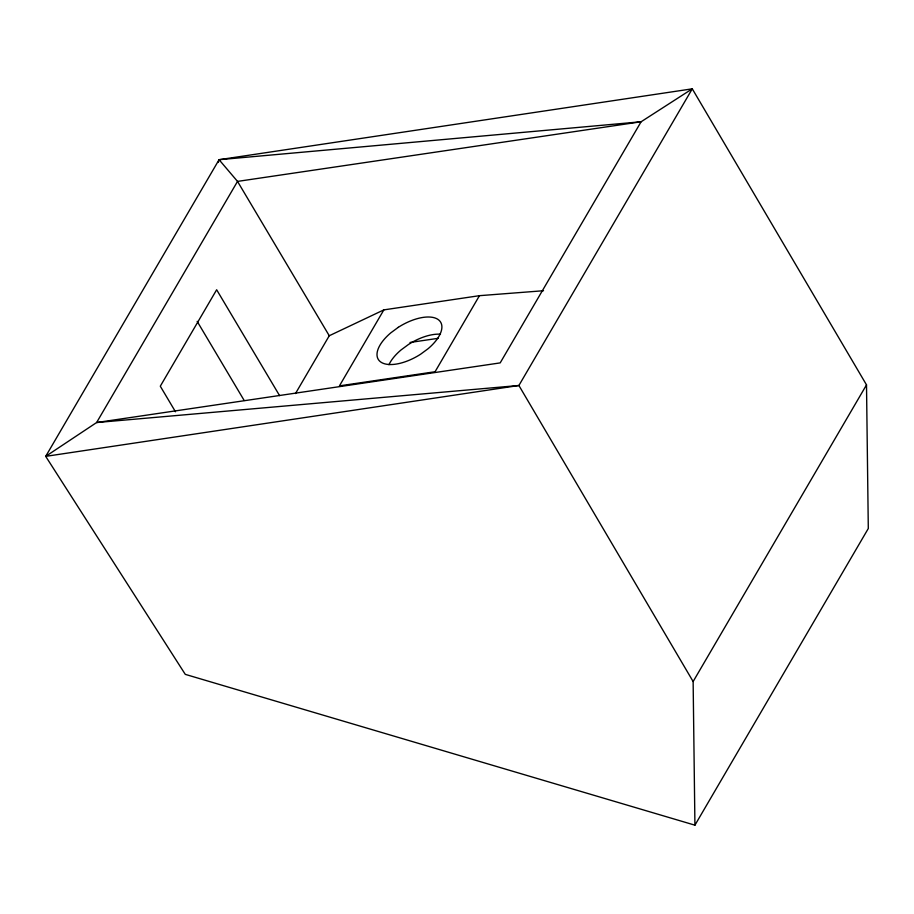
<?xml version="1.0" encoding="UTF-8"?>
<svg xmlns="http://www.w3.org/2000/svg" width="914" height="914" viewBox="0 0 914 914"><rect width="100%" height="100%" fill="white"/><g stroke="black" fill="none" stroke-linecap="round" stroke-linejoin="round"><path stroke-width="1.37" d="M218.32 162.452L219.074 159.699L692.275 88.829L866.506 384.885L868.3 528.509L694.926 825.171L185.279 674.361L45.7 456.36L219.074 159.699L641.102 121.768L692.275 88.829L518.901 385.491L45.7 456.36L96.61 422.542L500.187 362.892L641.102 121.768L237.526 181.406L96.61 422.542L518.901 385.491L693.132 681.547L694.926 825.171M295.473 393.568L329.257 335.746L383.857 309.88L479.45 295.679L543.51 290.732M383.857 309.88L339.448 385.868L435.075 371.735L479.45 295.679M693.132 681.547L866.506 384.885M410.009 342.476L438.229 338.306M219.074 159.699L237.526 181.406L329.257 335.746M279.593 395.648L216.652 289.761L160.293 386.211L175.477 411.768M197.173 321.374L244.187 400.481M388.953 364.686A36.309 17.309 -30.7 0 1 400.995 349.993L408.501 344.464A36.309 17.309 -30.7 0 1 440.457 334.216M398.31 327.315L390.804 332.845A36.309 17.309 -30.7 0 0 380.692 361.967A36.309 17.309 -30.7 0 0 420.589 354.232L428.095 348.702A36.309 17.309 -30.7 0 0 438.206 319.58A36.309 17.309 -30.7 0 0 398.31 327.315"/></g></svg>
